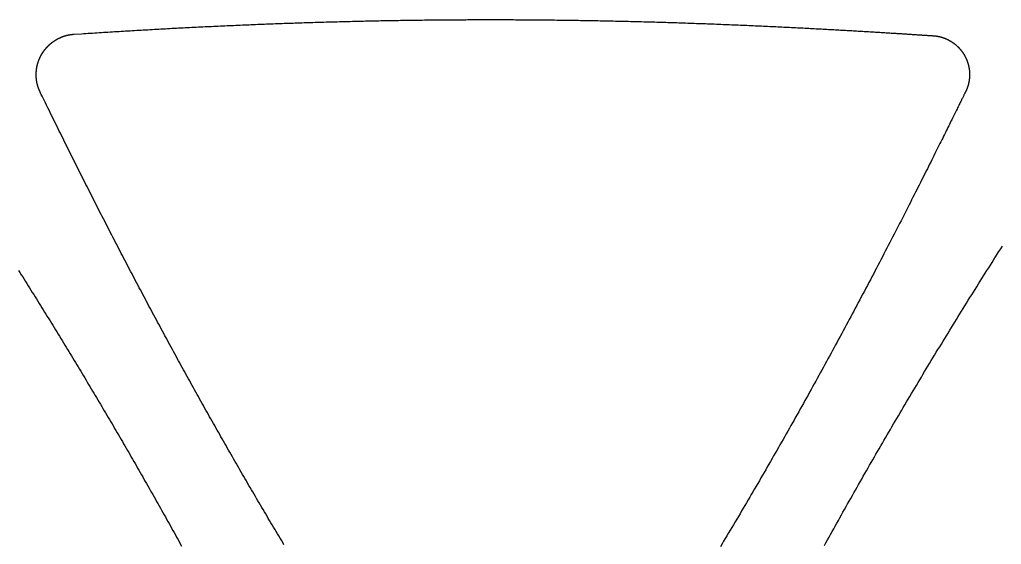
# Model space of a CAD drawing. Extents: x -3 to 136, y 0 to 121.
# Drawn here: x 70.67 to 96.39, y 44.13 to 57.9 of the extents above; entities that cross this region are included whole.
import ezdxf

# ---------------------------------------------------------------- set-up
doc = ezdxf.new("R2010")
doc.units = 0
doc.layers.get('0').update_dxf_attribs({"linetype": 'CONTINUOUS'})

msp = doc.modelspace()

# ---------------------------------------------------------------- linework, layer by layer
for points in [[(72.0883, 57.514, 0), (72.291, 57.5273, 0), (72.3492, 57.5311, 0), (72.4072, 57.5349, 0), (72.465, 57.5387, 0), (72.5227, 57.5424, 0), (72.5804, 57.5461, 0), (72.6382, 57.5498, 0), (72.6962, 57.5535, 0), (72.7541, 57.5572, 0), (72.812, 57.5609, 0), (72.8699, 57.5645, 0), (72.9278, 57.5681, 0), (72.9856, 57.5717, 0), (73.0435, 57.5753, 0), (73.1013, 57.5789, 0), (73.1591, 57.5825, 0), (73.217, 57.586, 0), (73.2748, 57.5895, 0), (73.3326, 57.593, 0), (73.3904, 57.5965, 0), (73.4482, 57.6, 0), (73.5059, 57.6034, 0), (73.5637, 57.6069, 0), (73.6216, 57.6103, 0), (73.6794, 57.6137, 0), (73.7372, 57.6171, 0), (73.795, 57.6204, 0), (73.8529, 57.6238, 0), (73.9107, 57.6271, 0), (73.9686, 57.6304, 0), (74.0264, 57.6337, 0), (74.0843, 57.637, 0), (74.1421, 57.6403, 0), (74.2, 57.6435, 0), (74.2578, 57.6467, 0), (74.3156, 57.6499, 0), (74.3734, 57.6531, 0), (74.4312, 57.6563, 0), (74.489, 57.6594, 0), (74.5467, 57.6625, 0), (74.6045, 57.6656, 0), (74.6622, 57.6687, 0), (74.72, 57.6718, 0), (74.7777, 57.6748, 0), (74.8354, 57.6779, 0), (74.8932, 57.6809, 0), (74.9509, 57.6839, 0), (75.0086, 57.6868, 0), (75.0663, 57.6898, 0), (75.124, 57.6927, 0), (75.1817, 57.6956, 0), (75.2393, 57.6985, 0), (75.297, 57.7014, 0), (75.3547, 57.7043, 0), (75.4124, 57.7071, 0), (75.47, 57.7099, 0), (75.5277, 57.7127, 0), (75.5853, 57.7155, 0), (75.643, 57.7182, 0), (75.7006, 57.721, 0), (75.7583, 57.7237, 0), (75.8159, 57.7264, 0), (75.8736, 57.7291, 0), (75.9312, 57.7317, 0), (75.9889, 57.7344, 0), (76.0465, 57.737, 0), (76.1042, 57.7396, 0), (76.1618, 57.7422, 0), (76.2195, 57.7447, 0), (76.2771, 57.7473, 0), (76.3348, 57.7498, 0), (76.3924, 57.7523, 0), (76.4501, 57.7547, 0), (76.5077, 57.7572, 0), (76.5654, 57.7596, 0), (76.623, 57.7621, 0), (76.6807, 57.7645, 0), (76.7384, 57.7668, 0), (76.7961, 57.7692, 0), (76.8537, 57.7715, 0), (76.9114, 57.7739, 0), (76.9691, 57.7761, 0), (77.0268, 57.7784, 0), (77.0845, 57.7807, 0), (77.1422, 57.7829, 0), (77.1999, 57.7851, 0), (77.2576, 57.7873, 0), (77.3154, 57.7895, 0), (77.3731, 57.7917, 0), (77.4308, 57.7938, 0), (77.4886, 57.7959, 0), (77.5463, 57.798, 0), (77.6041, 57.8001, 0), (77.6619, 57.8021, 0), (77.7197, 57.8041, 0), (77.7775, 57.8061, 0), (77.8353, 57.8081, 0), (77.8931, 57.8101, 0), (77.9509, 57.812, 0), (78.0088, 57.814, 0), (78.0666, 57.8159, 0), (78.1245, 57.8178, 0), (78.1824, 57.8196, 0), (78.2402, 57.8215, 0), (78.2981, 57.8233, 0), (78.3559, 57.8251, 0), (78.4137, 57.8269, 0), (78.4714, 57.8286, 0), (78.5292, 57.8303, 0), (78.5869, 57.832, 0), (78.6446, 57.8337, 0), (78.7022, 57.8354, 0), (78.7599, 57.837, 0), (78.8175, 57.8386, 0), (78.8751, 57.8402, 0), (78.9327, 57.8418, 0), (78.9902, 57.8434, 0), (79.0478, 57.8449, 0), (79.1053, 57.8464, 0), (79.1628, 57.8479, 0), (79.2203, 57.8494, 0), (79.2778, 57.8508, 0), (79.3352, 57.8522, 0), (79.3926, 57.8536, 0), (79.45, 57.855, 0), (79.5074, 57.8564, 0), (79.5648, 57.8577, 0), (79.6221, 57.859, 0), (79.6794, 57.8603, 0), (79.7368, 57.8615, 0), (79.7941, 57.8628, 0), (79.8513, 57.864, 0), (79.9086, 57.8652, 0), (79.9658, 57.8664, 0), (80.0231, 57.8675, 0), (80.0803, 57.8687, 0), (80.1375, 57.8698, 0), (80.1947, 57.8709, 0), (80.2518, 57.8719, 0), (80.309, 57.873, 0), (80.3661, 57.874, 0), (80.4233, 57.875, 0), (80.4804, 57.876, 0), (80.5375, 57.877, 0), (80.5946, 57.8779, 0), (80.6516, 57.8788, 0), (80.7087, 57.8797, 0), (80.7657, 57.8806, 0), (80.8228, 57.8814, 0), (80.8798, 57.8822, 0), (80.9368, 57.883, 0), (80.9938, 57.8838, 0), (81.0508, 57.8846, 0), (81.1077, 57.8853, 0), (81.1647, 57.886, 0), (81.2217, 57.8867, 0), (81.2786, 57.8874, 0), (81.3355, 57.888, 0), (81.3925, 57.8887, 0), (81.4494, 57.8893, 0), (81.5063, 57.8899, 0), (81.5632, 57.8904, 0), (81.6201, 57.891, 0), (81.677, 57.8915, 0), (81.7338, 57.892, 0), (81.7907, 57.8925, 0), (81.8475, 57.8929, 0), (81.9044, 57.8933, 0), (81.9612, 57.8937, 0), (82.0181, 57.8941, 0), (82.0749, 57.8945, 0), (82.1317, 57.8948, 0), (82.1885, 57.8952, 0), (82.2454, 57.8955, 0), (82.3022, 57.8957, 0), (82.359, 57.896, 0), (82.4158, 57.8962, 0), (82.4726, 57.8964, 0), (82.5293, 57.8966, 0), (82.5861, 57.8968, 0), (82.6429, 57.8969, 0), (82.6997, 57.8971, 0), (82.7565, 57.8972, 0), (82.8132, 57.8972, 0), (82.87, 57.8973, 0), (82.9268, 57.8973, 0), (82.9835, 57.8974, 0), (83.0403, 57.8974, 0), (83.0971, 57.8973, 0), (83.1538, 57.8973, 0), (83.2106, 57.8972, 0), (83.2673, 57.8971, 0), (83.3241, 57.897, 0), (83.3808, 57.8969, 0), (83.4376, 57.8967, 0), (83.4944, 57.8965, 0), (83.5511, 57.8963, 0), (83.6079, 57.8961, 0), (83.6646, 57.8958, 0), (83.7214, 57.8956, 0), (83.7782, 57.8953, 0), (83.8349, 57.895, 0), (83.8917, 57.8946, 0), (83.9485, 57.8943, 0), (84.0052, 57.8939, 0), (84.062, 57.8935, 0), (84.1188, 57.8931, 0), (84.1756, 57.8926, 0), (84.2324, 57.8922, 0), (84.2892, 57.8917, 0), (84.3459, 57.8912, 0), (84.4027, 57.8906, 0), (84.4596, 57.8901, 0), (84.5164, 57.8895, 0), (84.5732, 57.8889, 0), (84.63, 57.8883, 0), (84.6868, 57.8877, 0), (84.7437, 57.887, 0), (84.8005, 57.8863, 0), (84.8573, 57.8856, 0), (84.9142, 57.8849, 0), (84.9711, 57.8841, 0), (85.0279, 57.8834, 0), (85.0848, 57.8826, 0), (85.1417, 57.8818, 0), (85.1986, 57.8809, 0), (85.2555, 57.8801, 0), (85.3124, 57.8792, 0), (85.3693, 57.8783, 0), (85.4263, 57.8774, 0), (85.4832, 57.8765, 0), (85.5401, 57.8755, 0), (85.5971, 57.8745, 0), (85.6541, 57.8735, 0), (85.7111, 57.8725, 0), (85.7681, 57.8714, 0), (85.8251, 57.8703, 0), (85.8821, 57.8692, 0), (85.9391, 57.8681, 0), (85.9961, 57.867, 0), (86.0532, 57.8658, 0), (86.1103, 57.8647, 0), (86.1673, 57.8635, 0), (86.2244, 57.8622, 0), (86.2815, 57.861, 0), (86.3387, 57.8597, 0), (86.3958, 57.8584, 0), (86.4529, 57.8571, 0), (86.5101, 57.8558, 0), (86.5673, 57.8544, 0), (86.6245, 57.8531, 0), (86.6817, 57.8517, 0), (86.7389, 57.8502, 0), (86.7962, 57.8488, 0), (86.8534, 57.8473, 0), (86.9107, 57.8459, 0), (86.968, 57.8444, 0), (87.0253, 57.8428, 0), (87.0826, 57.8413, 0), (87.14, 57.8397, 0), (87.1973, 57.8381, 0), (87.2547, 57.8365, 0), (87.3121, 57.8349, 0), (87.3695, 57.8332, 0), (87.4269, 57.8315, 0), (87.4844, 57.8298, 0), (87.5419, 57.8281, 0), (87.5994, 57.8264, 0), (87.6569, 57.8246, 0), (87.7144, 57.8228, 0), (87.772, 57.821, 0), (87.8295, 57.8192, 0), (87.8871, 57.8174, 0), (87.9448, 57.8155, 0), (88.0024, 57.8136, 0), (88.0601, 57.8117, 0), (88.1177, 57.8097, 0), (88.1754, 57.8078, 0), (88.2332, 57.8058, 0), (88.2909, 57.8038, 0), (88.3487, 57.8018, 0), (88.4065, 57.7998, 0), (88.4643, 57.7977, 0), (88.5222, 57.7956, 0), (88.58, 57.7935, 0), (88.6379, 57.7914, 0), (88.6959, 57.7892, 0), (88.7538, 57.787, 0), (88.8118, 57.7849, 0), (88.8698, 57.7826, 0), (88.9278, 57.7804, 0), (88.9857, 57.7782, 0), (89.0434, 57.7759, 0), (89.1009, 57.7736, 0), (89.1584, 57.7713, 0), (89.2156, 57.769, 0), (89.2727, 57.7667, 0), (89.3296, 57.7644, 0), (89.3864, 57.762, 0), (89.443, 57.7597, 0), (89.4994, 57.7573, 0), (89.5557, 57.7549, 0), (89.6117, 57.7525, 0), (89.6676, 57.7501, 0), (89.7234, 57.7477, 0), (89.7789, 57.7453, 0), (89.8342, 57.7429, 0), (89.8894, 57.7405, 0), (89.9444, 57.738, 0), (89.9992, 57.7356, 0), (90.0537, 57.7331, 0), (90.1081, 57.7306, 0), (90.1623, 57.7282, 0), (90.2163, 57.7257, 0), (90.2701, 57.7232, 0), (90.3236, 57.7207, 0), (90.377, 57.7182, 0), (90.4301, 57.7157, 0), (90.4831, 57.7132, 0), (90.5358, 57.7107, 0), (90.5883, 57.7081, 0), (90.6405, 57.7056, 0), (90.6926, 57.7031, 0), (90.7444, 57.7006, 0), (90.796, 57.698, 0), (90.8473, 57.6955, 0), (90.8984, 57.693, 0), (90.9493, 57.6904, 0), (91, 57.6879, 0), (91.0504, 57.6853, 0), (91.1005, 57.6828, 0), (91.1504, 57.6802, 0), (91.2001, 57.6777, 0), (91.2495, 57.6752, 0), (91.2986, 57.6726, 0), (91.3475, 57.6701, 0), (91.3962, 57.6675, 0), (91.4445, 57.665, 0), (91.4926, 57.6624, 0), (91.5405, 57.6599, 0), (91.588, 57.6574, 0), (91.6353, 57.6548, 0), (91.6824, 57.6523, 0), (91.7291, 57.6498, 0), (91.7756, 57.6473, 0), (91.8218, 57.6448, 0), (91.8677, 57.6422, 0), (91.9133, 57.6397, 0), (91.9586, 57.6372, 0), (92.0036, 57.6347, 0), (92.0484, 57.6323, 0), (92.0928, 57.6298, 0), (92.137, 57.6273, 0), (92.1808, 57.6248, 0), (92.2243, 57.6224, 0), (92.2676, 57.6199, 0), (92.3105, 57.6175, 0), (92.3531, 57.6151, 0), (92.3954, 57.6126, 0), (92.4374, 57.6102, 0), (92.4791, 57.6078, 0), (92.5204, 57.6054, 0), (92.5614, 57.603, 0), (92.6021, 57.6006, 0), (92.6425, 57.5983, 0), (92.6825, 57.5959, 0), (92.7222, 57.5936, 0), (92.7616, 57.5913, 0), (92.8006, 57.5889, 0), (92.8393, 57.5866, 0), (92.8776, 57.5843, 0), (92.9156, 57.5821, 0), (92.9532, 57.5798, 0), (92.9905, 57.5776, 0), (93.0275, 57.5753, 0), (93.0641, 57.5731, 0), (93.1003, 57.5709, 0), (93.1361, 57.5687, 0), (93.1717, 57.5665, 0), (93.2068, 57.5644, 0), (93.2416, 57.5623, 0), (93.276, 57.5601, 0), (93.31, 57.558, 0), (93.3436, 57.5559, 0), (93.3769, 57.5539, 0), (93.4098, 57.5518, 0), (93.4423, 57.5498, 0), (93.4744, 57.5478, 0), (93.5062, 57.5458, 0), (93.5375, 57.5438, 0), (93.5684, 57.5419, 0), (93.599, 57.5399, 0), (93.6292, 57.538, 0), (93.6589, 57.5361, 0), (93.6883, 57.5343, 0), (93.7172, 57.5324, 0), (93.7458, 57.5306, 0), (93.7739, 57.5288, 0), (93.8016, 57.527, 0), (93.8289, 57.5253, 0), (93.8558, 57.5235, 0), (93.8823, 57.5218, 0), (93.9083, 57.5201, 0), (93.9339, 57.5185, 0), (93.9591, 57.5169, 0), (93.9839, 57.5152, 0), (94.0082, 57.5137, 0), (94.0321, 57.5121, 0), (94.0556, 57.5106, 0), (94.0786, 57.5091, 0), (94.1012, 57.5076, 0), (94.1233, 57.5062, 0), (94.145, 57.5047, 0), (94.1662, 57.5034, 0), (94.187, 57.502, 0), (94.2073, 57.5007, 0), (94.2272, 57.4994, 0), (94.2466, 57.4981, 0), (94.2656, 57.4968, 0), (94.2841, 57.4956, 0), (94.3021, 57.4944, 0), (94.3196, 57.4933, 0), (94.3367, 57.4922, 0), (94.3533, 57.4911, 0), (94.3694, 57.49, 0), (94.3851, 57.489, 0), (94.4003, 57.488, 0), (94.4149, 57.4871, 0), (94.4291, 57.4861, 0), (94.4428, 57.4853, 0), (94.4561, 57.4844, 0), (94.4688, 57.4836, 0), (94.481, 57.4828, 0), (94.4927, 57.4821, 0), (94.504, 57.4813, 0), (94.5147, 57.4807, 0), (94.5249, 57.48, 0), (94.5346, 57.4794, 0), (94.5438, 57.4788, 0), (94.5525, 57.4783, 0), (94.5606, 57.4778, 0), (94.5683, 57.4774, 0), (94.5754, 57.477, 0), (94.582, 57.4766, 0), (94.5881, 57.4762, 0), (94.5936, 57.4759, 0), (94.5986, 57.4757, 0)], [(71.208, 55.9975, 0), (71.206, 56.0017, 0), (71.204, 56.0058, 0), (71.202, 56.01, 0), (71.2001, 56.0142, 0), (71.1981, 56.0184, 0), (71.1962, 56.0226, 0), (71.1943, 56.0268, 0), (71.1924, 56.031, 0), (71.1905, 56.0353, 0), (71.1887, 56.0395, 0), (71.1868, 56.0437, 0), (71.185, 56.048, 0), (71.1832, 56.0522, 0), (71.1815, 56.0565, 0), (71.1797, 56.0608, 0), (71.178, 56.0651, 0), (71.1763, 56.0694, 0), (71.1746, 56.0737, 0), (71.1729, 56.078, 0), (71.1712, 56.0823, 0), (71.1696, 56.0866, 0), (71.168, 56.0909, 0), (71.1664, 56.0953, 0), (71.1648, 56.0996, 0), (71.1633, 56.104, 0), (71.1617, 56.1083, 0), (71.1602, 56.1127, 0), (71.1587, 56.1171, 0), (71.1572, 56.1214, 0), (71.1558, 56.1258, 0), (71.1543, 56.1302, 0), (71.1529, 56.1346, 0), (71.1515, 56.139, 0), (71.1502, 56.1434, 0), (71.1488, 56.1478, 0), (71.1475, 56.1523, 0), (71.1461, 56.1567, 0), (71.1448, 56.1611, 0), (71.1436, 56.1656, 0), (71.1423, 56.17, 0), (71.1411, 56.1745, 0), (71.1398, 56.1789, 0), (71.1386, 56.1834, 0), (71.1375, 56.1879, 0), (71.1363, 56.1924, 0), (71.1352, 56.1968, 0), (71.134, 56.2013, 0), (71.1329, 56.2058, 0), (71.1319, 56.2103, 0), (71.1308, 56.2148, 0), (71.1298, 56.2193, 0), (71.1287, 56.2238, 0), (71.1277, 56.2283, 0), (71.1268, 56.2329, 0), (71.1258, 56.2374, 0), (71.1249, 56.2419, 0), (71.124, 56.2464, 0), (71.1231, 56.251, 0), (71.1222, 56.2555, 0), (71.1213, 56.26, 0), (71.1205, 56.2646, 0), (71.1197, 56.2691, 0), (71.1189, 56.2737, 0), (71.1181, 56.2782, 0), (71.1173, 56.2828, 0), (71.1166, 56.2874, 0), (71.1159, 56.2919, 0), (71.1152, 56.2965, 0), (71.1145, 56.3011, 0), (71.1139, 56.3056, 0), (71.1132, 56.3102, 0), (71.1126, 56.3148, 0), (71.112, 56.3194, 0), (71.1115, 56.324, 0), (71.1109, 56.3286, 0), (71.1104, 56.3332, 0), (71.1099, 56.3377, 0), (71.1094, 56.3423, 0), (71.1089, 56.3469, 0), (71.1084, 56.3515, 0), (71.108, 56.3561, 0), (71.1076, 56.3607, 0), (71.1072, 56.3654, 0), (71.1068, 56.37, 0), (71.1065, 56.3746, 0), (71.1062, 56.3792, 0), (71.1059, 56.3838, 0), (71.1056, 56.3884, 0), (71.1053, 56.393, 0), (71.1051, 56.3976, 0), (71.1048, 56.4023, 0), (71.1046, 56.4069, 0), (71.1044, 56.4115, 0), (71.1043, 56.4161, 0), (71.1041, 56.4208, 0), (71.104, 56.4254, 0), (71.1039, 56.43, 0), (71.1038, 56.4346, 0), (71.1037, 56.4392, 0), (71.1037, 56.4439, 0), (71.1037, 56.4485, 0), (71.1037, 56.4531, 0), (71.1037, 56.4577, 0), (71.1037, 56.4623, 0), (71.1038, 56.4669, 0), (71.1039, 56.4715, 0), (71.104, 56.4762, 0), (71.1041, 56.4808, 0), (71.1042, 56.4854, 0), (71.1044, 56.49, 0), (71.1045, 56.4946, 0), (71.1047, 56.4992, 0), (71.105, 56.5038, 0), (71.1052, 56.5084, 0), (71.1055, 56.513, 0), (71.1057, 56.5176, 0), (71.106, 56.5222, 0), (71.1063, 56.5268, 0), (71.1067, 56.5314, 0), (71.107, 56.536, 0), (71.1074, 56.5406, 0), (71.1078, 56.5452, 0), (71.1082, 56.5498, 0), (71.1087, 56.5544, 0), (71.1091, 56.559, 0), (71.1096, 56.5636, 0), (71.1101, 56.5681, 0), (71.1106, 56.5727, 0), (71.1112, 56.5773, 0), (71.1117, 56.5819, 0), (71.1123, 56.5864, 0), (71.1129, 56.591, 0), (71.1135, 56.5956, 0), (71.1142, 56.6001, 0), (71.1148, 56.6047, 0), (71.1155, 56.6093, 0), (71.1162, 56.6138, 0), (71.1169, 56.6184, 0), (71.1176, 56.6229, 0), (71.1184, 56.6275, 0), (71.1192, 56.632, 0), (71.12, 56.6365, 0), (71.1208, 56.6411, 0), (71.1216, 56.6456, 0), (71.1225, 56.6501, 0), (71.1233, 56.6547, 0), (71.1242, 56.6592, 0), (71.1251, 56.6637, 0), (71.1261, 56.6682, 0), (71.127, 56.6727, 0), (71.128, 56.6772, 0), (71.129, 56.6817, 0), (71.13, 56.6862, 0), (71.131, 56.6907, 0), (71.1321, 56.6952, 0), (71.1331, 56.6997, 0), (71.1342, 56.7042, 0), (71.1353, 56.7087, 0), (71.1365, 56.7131, 0), (71.1376, 56.7176, 0), (71.1388, 56.7221, 0), (71.14, 56.7265, 0), (71.1412, 56.731, 0), (71.1424, 56.7354, 0), (71.1436, 56.7399, 0), (71.1449, 56.7443, 0), (71.1462, 56.7488, 0), (71.1475, 56.7532, 0), (71.1488, 56.7576, 0), (71.1501, 56.762, 0), (71.1515, 56.7665, 0), (71.1529, 56.7709, 0), (71.1543, 56.7753, 0), (71.1557, 56.7797, 0), (71.1571, 56.7841, 0), (71.1586, 56.7885, 0), (71.1601, 56.7928, 0), (71.1616, 56.7972, 0), (71.1631, 56.8016, 0), (71.1646, 56.806, 0), (71.1661, 56.8103, 0), (71.1677, 56.8147, 0), (71.1693, 56.819, 0), (71.1709, 56.8234, 0), (71.1725, 56.8277, 0), (71.1742, 56.832, 0), (71.1758, 56.8363, 0), (71.1775, 56.8406, 0), (71.1792, 56.8449, 0), (71.1809, 56.8492, 0), (71.1827, 56.8535, 0), (71.1844, 56.8578, 0), (71.1862, 56.862, 0), (71.188, 56.8663, 0), (71.1898, 56.8705, 0), (71.1916, 56.8748, 0), (71.1935, 56.879, 0), (71.1953, 56.8832, 0), (71.1972, 56.8875, 0), (71.1991, 56.8917, 0), (71.201, 56.8959, 0), (71.203, 56.9001, 0), (71.2049, 56.9042, 0), (71.2069, 56.9084, 0), (71.2089, 56.9126, 0), (71.2109, 56.9167, 0), (71.2129, 56.9209, 0), (71.2149, 56.925, 0), (71.217, 56.9291, 0), (71.2191, 56.9333, 0), (71.2212, 56.9374, 0), (71.2233, 56.9415, 0), (71.2254, 56.9456, 0), (71.2275, 56.9496, 0), (71.2297, 56.9537, 0), (71.2319, 56.9578, 0), (71.2341, 56.9618, 0), (71.2363, 56.9659, 0), (71.2385, 56.9699, 0), (71.2408, 56.9739, 0), (71.243, 56.9779, 0), (71.2453, 56.9819, 0), (71.2476, 56.9859, 0), (71.2499, 56.9899, 0), (71.2523, 56.9939, 0), (71.2546, 56.9979, 0), (71.257, 57.0018, 0), (71.2594, 57.0058, 0), (71.2618, 57.0097, 0), (71.2642, 57.0136, 0), (71.2666, 57.0175, 0), (71.2691, 57.0214, 0), (71.2716, 57.0253, 0), (71.274, 57.0292, 0), (71.2765, 57.0331, 0), (71.2791, 57.0369, 0), (71.2816, 57.0408, 0), (71.2842, 57.0446, 0), (71.2867, 57.0485, 0), (71.2893, 57.0523, 0), (71.2919, 57.0561, 0), (71.2945, 57.0599, 0), (71.2972, 57.0637, 0), (71.2998, 57.0674, 0), (71.3025, 57.0712, 0), (71.3052, 57.075, 0), (71.3079, 57.0787, 0), (71.3106, 57.0824, 0), (71.3133, 57.0861, 0), (71.3161, 57.0898, 0), (71.3188, 57.0935, 0), (71.3216, 57.0972, 0), (71.3244, 57.1009, 0), (71.3272, 57.1045, 0), (71.3301, 57.1082, 0), (71.3329, 57.1118, 0), (71.3358, 57.1155, 0), (71.3387, 57.1191, 0), (71.3415, 57.1227, 0), (71.3445, 57.1263, 0), (71.3474, 57.1298, 0), (71.3503, 57.1334, 0), (71.3533, 57.1369, 0), (71.3563, 57.1405, 0), (71.3592, 57.144, 0), (71.3622, 57.1475, 0), (71.3653, 57.151, 0), (71.3683, 57.1545, 0), (71.3714, 57.158, 0), (71.3744, 57.1615, 0), (71.3775, 57.1649, 0), (71.3806, 57.1684, 0), (71.3837, 57.1718, 0), (71.3868, 57.1752, 0), (71.39, 57.1786, 0), (71.3931, 57.182, 0), (71.3963, 57.1853, 0), (71.3995, 57.1887, 0), (71.4027, 57.192, 0), (71.4059, 57.1954, 0), (71.4091, 57.1987, 0), (71.4123, 57.202, 0), (71.4156, 57.2052, 0), (71.4189, 57.2085, 0), (71.4221, 57.2118, 0), (71.4254, 57.215, 0), (71.4287, 57.2182, 0), (71.4321, 57.2214, 0), (71.4354, 57.2246, 0), (71.4387, 57.2278, 0), (71.4421, 57.231, 0), (71.4455, 57.2341, 0), (71.4489, 57.2373, 0), (71.4522, 57.2404, 0), (71.4557, 57.2435, 0), (71.4591, 57.2466, 0), (71.4625, 57.2496, 0), (71.466, 57.2527, 0), (71.4694, 57.2558, 0), (71.4729, 57.2588, 0), (71.4764, 57.2618, 0), (71.4799, 57.2648, 0), (71.4834, 57.2678, 0), (71.4869, 57.2707, 0), (71.4905, 57.2737, 0), (71.494, 57.2766, 0), (71.4976, 57.2796, 0), (71.5012, 57.2825, 0), (71.5048, 57.2854, 0), (71.5084, 57.2882, 0), (71.512, 57.2911, 0), (71.5156, 57.2939, 0), (71.5193, 57.2968, 0), (71.5229, 57.2996, 0), (71.5266, 57.3024, 0), (71.5302, 57.3051, 0), (71.5339, 57.3079, 0), (71.5376, 57.3107, 0), (71.5413, 57.3134, 0), (71.5451, 57.3161, 0), (71.5488, 57.3188, 0), (71.5525, 57.3215, 0), (71.5563, 57.3242, 0), (71.5601, 57.3268, 0), (71.5639, 57.3294, 0), (71.5676, 57.3321, 0), (71.5714, 57.3347, 0), (71.5753, 57.3373, 0), (71.5791, 57.3398, 0), (71.5829, 57.3424, 0), (71.5868, 57.3449, 0), (71.5906, 57.3474, 0), (71.5945, 57.3499, 0), (71.5984, 57.3524, 0), (71.6023, 57.3549, 0), (71.6062, 57.3573, 0), (71.6101, 57.3598, 0), (71.614, 57.3622, 0), (71.618, 57.3646, 0), (71.6219, 57.367, 0), (71.6259, 57.3694, 0), (71.6298, 57.3717, 0), (71.6338, 57.374, 0), (71.6378, 57.3764, 0), (71.6418, 57.3787, 0), (71.6458, 57.3809, 0), (71.6499, 57.3832, 0), (71.6539, 57.3854, 0), (71.6579, 57.3877, 0), (71.662, 57.3899, 0), (71.666, 57.3921, 0), (71.6701, 57.3943, 0), (71.6742, 57.3964, 0), (71.6783, 57.3986, 0), (71.6824, 57.4007, 0), (71.6865, 57.4028, 0), (71.6906, 57.4049, 0), (71.6948, 57.407, 0), (71.6989, 57.409, 0), (71.7031, 57.4111, 0), (71.7072, 57.4131, 0), (71.7114, 57.4151, 0), (71.7156, 57.4171, 0), (71.7198, 57.419, 0), (71.724, 57.421, 0), (71.7282, 57.4229, 0), (71.7324, 57.4248, 0), (71.7366, 57.4267, 0), (71.7408, 57.4285, 0), (71.7451, 57.4304, 0), (71.7493, 57.4322, 0), (71.7535, 57.434, 0), (71.7578, 57.4358, 0), (71.7621, 57.4376, 0), (71.7663, 57.4394, 0), (71.7706, 57.4411, 0), (71.7749, 57.4428, 0), (71.7792, 57.4445, 0), (71.7835, 57.4462, 0), (71.7878, 57.4478, 0), (71.7921, 57.4495, 0), (71.7964, 57.4511, 0), (71.8007, 57.4527, 0), (71.8051, 57.4543, 0), (71.8094, 57.4558, 0), (71.8137, 57.4574, 0), (71.8181, 57.4589, 0), (71.8225, 57.4604, 0), (71.8268, 57.4619, 0), (71.8312, 57.4634, 0), (71.8356, 57.4648, 0), (71.8399, 57.4662, 0), (71.8443, 57.4676, 0), (71.8487, 57.469, 0), (71.8531, 57.4704, 0), (71.8575, 57.4718, 0), (71.8619, 57.4731, 0), (71.8663, 57.4744, 0), (71.8708, 57.4757, 0), (71.8752, 57.477, 0), (71.8796, 57.4782, 0), (71.8841, 57.4794, 0), (71.8885, 57.4806, 0), (71.893, 57.4818, 0), (71.8974, 57.483, 0), (71.9019, 57.4842, 0), (71.9063, 57.4853, 0), (71.9108, 57.4864, 0), (71.9153, 57.4875, 0), (71.9198, 57.4886, 0), (71.9242, 57.4896, 0), (71.9287, 57.4906, 0), (71.9332, 57.4917, 0), (71.9377, 57.4926, 0), (71.9422, 57.4936, 0), (71.9467, 57.4946, 0), (71.9512, 57.4955, 0), (71.9558, 57.4964, 0), (71.9603, 57.4973, 0), (71.9648, 57.4982, 0), (71.9693, 57.499, 0), (71.9739, 57.4999, 0), (71.9784, 57.5007, 0), (71.9829, 57.5015, 0), (71.9875, 57.5022, 0), (71.992, 57.503, 0), (71.9966, 57.5037, 0), (72.0011, 57.5044, 0), (72.0057, 57.5051, 0), (72.0102, 57.5058, 0), (72.0148, 57.5064, 0), (72.0194, 57.507, 0), (72.024, 57.5076, 0), (72.0285, 57.5082, 0), (72.0331, 57.5088, 0), (72.0377, 57.5093, 0), (72.0423, 57.5099, 0), (72.0469, 57.5104, 0), (72.0515, 57.5108, 0), (72.056, 57.5113, 0), (72.0606, 57.5117, 0), (72.0652, 57.5122, 0), (72.0698, 57.5126, 0), (72.0744, 57.5129, 0), (72.0791, 57.5133, 0), (72.0837, 57.5136, 0), (72.0883, 57.514, 0)], [(94.5986, 57.4757, 0), (94.6032, 57.4755, 0), (94.6077, 57.4752, 0), (94.6122, 57.4749, 0), (94.6167, 57.4746, 0), (94.6213, 57.4743, 0), (94.6258, 57.474, 0), (94.6303, 57.4736, 0), (94.6348, 57.4732, 0), (94.6393, 57.4728, 0), (94.6438, 57.4724, 0), (94.6483, 57.4719, 0), (94.6528, 57.4715, 0), (94.6573, 57.471, 0), (94.6618, 57.4705, 0), (94.6663, 57.47, 0), (94.6708, 57.4694, 0), (94.6753, 57.4688, 0), (94.6798, 57.4683, 0), (94.6843, 57.4676, 0), (94.6888, 57.467, 0), (94.6933, 57.4664, 0), (94.6977, 57.4657, 0), (94.7022, 57.465, 0), (94.7067, 57.4643, 0), (94.7111, 57.4636, 0), (94.7156, 57.4628, 0), (94.7201, 57.462, 0), (94.7245, 57.4612, 0), (94.729, 57.4604, 0), (94.7334, 57.4596, 0), (94.7379, 57.4587, 0), (94.7423, 57.4579, 0), (94.7468, 57.457, 0), (94.7512, 57.4561, 0), (94.7556, 57.4551, 0), (94.76, 57.4542, 0), (94.7645, 57.4532, 0), (94.7689, 57.4522, 0), (94.7733, 57.4512, 0), (94.7777, 57.4501, 0), (94.7821, 57.4491, 0), (94.7865, 57.448, 0), (94.7909, 57.4469, 0), (94.7953, 57.4458, 0), (94.7997, 57.4447, 0), (94.8041, 57.4435, 0), (94.8084, 57.4423, 0), (94.8128, 57.4411, 0), (94.8172, 57.4399, 0), (94.8215, 57.4387, 0), (94.8259, 57.4374, 0), (94.8303, 57.4362, 0), (94.8346, 57.4349, 0), (94.8389, 57.4336, 0), (94.8433, 57.4322, 0), (94.8476, 57.4309, 0), (94.8519, 57.4295, 0), (94.8562, 57.4281, 0), (94.8605, 57.4267, 0), (94.8648, 57.4253, 0), (94.8691, 57.4238, 0), (94.8734, 57.4223, 0), (94.8777, 57.4209, 0), (94.8819, 57.4194, 0), (94.8862, 57.4178, 0), (94.8905, 57.4163, 0), (94.8947, 57.4147, 0), (94.8989, 57.4131, 0), (94.9032, 57.4115, 0), (94.9074, 57.4099, 0), (94.9116, 57.4083, 0), (94.9158, 57.4066, 0), (94.92, 57.4049, 0), (94.9242, 57.4032, 0), (94.9284, 57.4015, 0), (94.9326, 57.3998, 0), (94.9368, 57.398, 0), (94.941, 57.3963, 0), (94.9451, 57.3945, 0), (94.9493, 57.3927, 0), (94.9534, 57.3908, 0), (94.9575, 57.389, 0), (94.9617, 57.3871, 0), (94.9658, 57.3852, 0), (94.9699, 57.3833, 0), (94.974, 57.3814, 0), (94.9781, 57.3795, 0), (94.9822, 57.3775, 0), (94.9862, 57.3755, 0), (94.9903, 57.3735, 0), (94.9944, 57.3715, 0), (94.9984, 57.3695, 0), (95.0025, 57.3674, 0), (95.0065, 57.3654, 0), (95.0105, 57.3633, 0), (95.0145, 57.3612, 0), (95.0185, 57.3591, 0), (95.0225, 57.3569, 0), (95.0265, 57.3548, 0), (95.0305, 57.3526, 0), (95.0345, 57.3504, 0), (95.0384, 57.3482, 0), (95.0424, 57.346, 0), (95.0463, 57.3437, 0), (95.0502, 57.3415, 0), (95.0541, 57.3392, 0), (95.058, 57.3369, 0), (95.0619, 57.3346, 0), (95.0658, 57.3322, 0), (95.0697, 57.3299, 0), (95.0735, 57.3275, 0), (95.0774, 57.3251, 0), (95.0812, 57.3228, 0), (95.085, 57.3203, 0), (95.0888, 57.3179, 0), (95.0926, 57.3155, 0), (95.0964, 57.313, 0), (95.1002, 57.3105, 0), (95.104, 57.308, 0), (95.1077, 57.3055, 0), (95.1115, 57.303, 0), (95.1152, 57.3004, 0), (95.1189, 57.2979, 0), (95.1226, 57.2953, 0), (95.1263, 57.2927, 0), (95.13, 57.2901, 0), (95.1337, 57.2875, 0), (95.1374, 57.2848, 0), (95.141, 57.2822, 0), (95.1447, 57.2795, 0), (95.1483, 57.2768, 0), (95.1519, 57.2741, 0), (95.1555, 57.2714, 0), (95.1591, 57.2686, 0), (95.1627, 57.2659, 0), (95.1662, 57.2631, 0), (95.1698, 57.2603, 0), (95.1733, 57.2575, 0), (95.1769, 57.2547, 0), (95.1804, 57.2519, 0), (95.1839, 57.249, 0), (95.1874, 57.2462, 0), (95.1908, 57.2433, 0), (95.1943, 57.2404, 0), (95.1978, 57.2375, 0), (95.2012, 57.2345, 0), (95.2046, 57.2316, 0), (95.208, 57.2287, 0), (95.2114, 57.2257, 0), (95.2148, 57.2227, 0), (95.2182, 57.2197, 0), (95.2216, 57.2167, 0), (95.2249, 57.2137, 0), (95.2283, 57.2106, 0), (95.2316, 57.2075, 0), (95.2349, 57.2045, 0), (95.2382, 57.2014, 0), (95.2415, 57.1983, 0), (95.2447, 57.1952, 0), (95.248, 57.192, 0), (95.2512, 57.1889, 0), (95.2545, 57.1857, 0), (95.2577, 57.1825, 0), (95.2609, 57.1794, 0), (95.2641, 57.1761, 0), (95.2672, 57.1729, 0), (95.2704, 57.1697, 0), (95.2735, 57.1664, 0), (95.2767, 57.1632, 0), (95.2798, 57.1599, 0), (95.2829, 57.1566, 0), (95.286, 57.1533, 0), (95.2891, 57.15, 0), (95.2921, 57.1467, 0), (95.2952, 57.1433, 0), (95.2982, 57.1399, 0), (95.3012, 57.1366, 0), (95.3042, 57.1332, 0), (95.3072, 57.1298, 0), (95.3102, 57.1264, 0), (95.3132, 57.1229, 0), (95.3161, 57.1195, 0), (95.319, 57.116, 0), (95.3219, 57.1126, 0), (95.3249, 57.1091, 0), (95.3277, 57.1056, 0), (95.3306, 57.1021, 0), (95.3335, 57.0985, 0), (95.3363, 57.095, 0), (95.3391, 57.0915, 0), (95.3419, 57.0879, 0), (95.3447, 57.0843, 0), (95.3475, 57.0808, 0), (95.3503, 57.0772, 0), (95.353, 57.0736, 0), (95.3557, 57.07, 0), (95.3584, 57.0663, 0), (95.3611, 57.0627, 0), (95.3638, 57.059, 0), (95.3665, 57.0554, 0), (95.3691, 57.0517, 0), (95.3717, 57.048, 0), (95.3743, 57.0443, 0), (95.3769, 57.0406, 0), (95.3795, 57.0369, 0), (95.3821, 57.0332, 0), (95.3846, 57.0294, 0), (95.3871, 57.0257, 0), (95.3897, 57.0219, 0), (95.3922, 57.0182, 0), (95.3946, 57.0144, 0), (95.3971, 57.0106, 0), (95.3995, 57.0068, 0), (95.402, 57.003, 0), (95.4044, 56.9992, 0), (95.4068, 56.9953, 0), (95.4091, 56.9915, 0), (95.4115, 56.9876, 0), (95.4138, 56.9838, 0), (95.4162, 56.9799, 0), (95.4185, 56.976, 0), (95.4208, 56.9721, 0), (95.423, 56.9682, 0), (95.4253, 56.9643, 0), (95.4275, 56.9604, 0), (95.4298, 56.9565, 0), (95.432, 56.9525, 0), (95.4341, 56.9486, 0), (95.4363, 56.9446, 0), (95.4385, 56.9406, 0), (95.4406, 56.9366, 0), (95.4427, 56.9327, 0), (95.4448, 56.9287, 0), (95.4469, 56.9247, 0), (95.449, 56.9206, 0), (95.451, 56.9166, 0), (95.453, 56.9126, 0), (95.4551, 56.9085, 0), (95.457, 56.9045, 0), (95.459, 56.9004, 0), (95.461, 56.8964, 0), (95.4629, 56.8923, 0), (95.4648, 56.8882, 0), (95.4668, 56.8841, 0), (95.4686, 56.88, 0), (95.4705, 56.8759, 0), (95.4724, 56.8717, 0), (95.4742, 56.8676, 0), (95.476, 56.8635, 0), (95.4778, 56.8593, 0), (95.4796, 56.8552, 0), (95.4814, 56.851, 0), (95.4831, 56.8468, 0), (95.4848, 56.8427, 0), (95.4865, 56.8385, 0), (95.4882, 56.8343, 0), (95.4899, 56.8301, 0), (95.4915, 56.8259, 0), (95.4932, 56.8217, 0), (95.4948, 56.8174, 0), (95.4964, 56.8132, 0), (95.498, 56.8089, 0), (95.4995, 56.8047, 0), (95.5011, 56.8004, 0), (95.5026, 56.7962, 0), (95.5041, 56.7919, 0), (95.5056, 56.7876, 0), (95.507, 56.7833, 0), (95.5085, 56.7791, 0), (95.5099, 56.7748, 0), (95.5113, 56.7704, 0), (95.5127, 56.7661, 0), (95.5141, 56.7618, 0), (95.5155, 56.7575, 0), (95.5168, 56.7532, 0), (95.5181, 56.7488, 0), (95.5194, 56.7445, 0), (95.5207, 56.7401, 0), (95.5219, 56.7358, 0), (95.5232, 56.7314, 0), (95.5244, 56.727, 0), (95.5256, 56.7227, 0), (95.5268, 56.7183, 0), (95.5279, 56.7139, 0), (95.5291, 56.7096, 0), (95.5302, 56.7052, 0), (95.5313, 56.7008, 0), (95.5324, 56.6964, 0), (95.5335, 56.692, 0), (95.5345, 56.6876, 0), (95.5355, 56.6832, 0), (95.5365, 56.6788, 0), (95.5375, 56.6744, 0), (95.5385, 56.6699, 0), (95.5394, 56.6655, 0), (95.5404, 56.6611, 0), (95.5413, 56.6567, 0), (95.5422, 56.6522, 0), (95.543, 56.6478, 0), (95.5439, 56.6434, 0), (95.5447, 56.6389, 0), (95.5455, 56.6345, 0), (95.5463, 56.63, 0), (95.5471, 56.6256, 0), (95.5478, 56.6211, 0), (95.5485, 56.6167, 0), (95.5493, 56.6122, 0), (95.5499, 56.6077, 0), (95.5506, 56.6033, 0), (95.5513, 56.5988, 0), (95.5519, 56.5943, 0), (95.5525, 56.5899, 0), (95.5531, 56.5854, 0), (95.5537, 56.5809, 0), (95.5542, 56.5764, 0), (95.5548, 56.5719, 0), (95.5553, 56.5675, 0), (95.5558, 56.563, 0), (95.5562, 56.5585, 0), (95.5567, 56.554, 0), (95.5571, 56.5495, 0), (95.5575, 56.545, 0), (95.5579, 56.5405, 0), (95.5583, 56.536, 0), (95.5587, 56.5315, 0), (95.559, 56.527, 0), (95.5593, 56.5225, 0), (95.5596, 56.518, 0), (95.5599, 56.5135, 0), (95.5601, 56.509, 0), (95.5604, 56.5045, 0), (95.5606, 56.4999, 0), (95.5608, 56.4954, 0), (95.5609, 56.4909, 0), (95.5611, 56.4864, 0), (95.5612, 56.4819, 0), (95.5613, 56.4774, 0), (95.5614, 56.4729, 0), (95.5615, 56.4683, 0), (95.5616, 56.4638, 0), (95.5616, 56.4593, 0), (95.5616, 56.4548, 0), (95.5616, 56.4503, 0), (95.5616, 56.4457, 0), (95.5615, 56.4412, 0), (95.5615, 56.4367, 0), (95.5614, 56.4322, 0), (95.5613, 56.4277, 0), (95.5611, 56.4231, 0), (95.561, 56.4186, 0), (95.5608, 56.4141, 0), (95.5606, 56.4096, 0), (95.5604, 56.405, 0), (95.5602, 56.4005, 0), (95.5599, 56.396, 0), (95.5597, 56.3915, 0), (95.5594, 56.387, 0), (95.5591, 56.3824, 0), (95.5587, 56.3779, 0), (95.5584, 56.3734, 0), (95.558, 56.3689, 0), (95.5576, 56.3644, 0), (95.5572, 56.3599, 0), (95.5568, 56.3553, 0), (95.5563, 56.3508, 0), (95.5559, 56.3463, 0), (95.5554, 56.3418, 0), (95.5549, 56.3373, 0), (95.5543, 56.3328, 0), (95.5538, 56.3283, 0), (95.5532, 56.3239, 0), (95.5526, 56.3194, 0), (95.552, 56.3149, 0), (95.5514, 56.3104, 0), (95.5507, 56.3059, 0), (95.55, 56.3015, 0), (95.5494, 56.297, 0), (95.5486, 56.2925, 0), (95.5479, 56.2881, 0), (95.5472, 56.2836, 0), (95.5464, 56.2791, 0), (95.5456, 56.2747, 0), (95.5448, 56.2703, 0), (95.5439, 56.2658, 0), (95.5431, 56.2614, 0), (95.5422, 56.2569, 0), (95.5413, 56.2525, 0), (95.5404, 56.2481, 0), (95.5395, 56.2437, 0), (95.5385, 56.2393, 0), (95.5376, 56.2348, 0), (95.5366, 56.2304, 0), (95.5356, 56.226, 0), (95.5345, 56.2216, 0), (95.5335, 56.2173, 0), (95.5324, 56.2129, 0), (95.5313, 56.2085, 0), (95.5302, 56.2041, 0), (95.5291, 56.1997, 0), (95.528, 56.1954, 0), (95.5268, 56.191, 0), (95.5256, 56.1867, 0), (95.5244, 56.1823, 0), (95.5232, 56.178, 0), (95.5219, 56.1736, 0), (95.5207, 56.1693, 0), (95.5194, 56.165, 0), (95.5181, 56.1607, 0), (95.5167, 56.1564, 0), (95.5154, 56.152, 0), (95.514, 56.1477, 0), (95.5126, 56.1434, 0), (95.5112, 56.1392, 0), (95.5098, 56.1349, 0), (95.5084, 56.1306, 0), (95.5069, 56.1263, 0), (95.5054, 56.1221, 0), (95.5039, 56.1178, 0), (95.5024, 56.1136, 0), (95.5009, 56.1093, 0), (95.4993, 56.1051, 0), (95.4978, 56.1008, 0), (95.4962, 56.0966, 0), (95.4945, 56.0924, 0), (95.4929, 56.0882, 0), (95.4912, 56.084, 0), (95.4896, 56.0798, 0), (95.4879, 56.0756, 0), (95.4862, 56.0714, 0), (95.4844, 56.0673, 0), (95.4827, 56.0631, 0), (95.4809, 56.0589, 0), (95.4791, 56.0548, 0), (95.4773, 56.0506, 0), (95.4755, 56.0465, 0), (95.4736, 56.0424, 0), (95.4718, 56.0383, 0), (95.4699, 56.0341, 0), (95.468, 56.03, 0), (95.4661, 56.026, 0), (95.4641, 56.0219, 0), (95.4622, 56.0178, 0), (95.4602, 56.0137, 0), (95.4582, 56.0097, 0), (95.4562, 56.0056, 0), (95.4541, 56.0016, 0), (95.4521, 55.9975, 0)], [(77.5971, 44.1247, 0), (77.5626, 44.1822, 0), (77.5283, 44.2397, 0), (77.4939, 44.2972, 0), (77.4596, 44.3547, 0), (77.4253, 44.4122, 0), (77.391, 44.4697, 0), (77.3568, 44.5273, 0), (77.3226, 44.5848, 0), (77.2885, 44.6424, 0), (77.2543, 44.6999, 0), (77.2202, 44.7575, 0), (77.1862, 44.8151, 0), (77.1521, 44.8727, 0), (77.1181, 44.9303, 0), (77.0842, 44.9879, 0), (77.0502, 45.0455, 0), (77.0163, 45.1031, 0), (76.9824, 45.1608, 0), (76.9486, 45.2184, 0), (76.9147, 45.2761, 0), (76.881, 45.3337, 0), (76.8472, 45.3914, 0), (76.8135, 45.4491, 0), (76.7797, 45.5069, 0), (76.7461, 45.5646, 0), (76.7124, 45.6223, 0), (76.6788, 45.6801, 0), (76.6452, 45.7379, 0), (76.6116, 45.7957, 0), (76.5781, 45.8535, 0), (76.5446, 45.9113, 0), (76.5111, 45.9692, 0), (76.4776, 46.027, 0), (76.4442, 46.0849, 0), (76.4108, 46.1428, 0), (76.3774, 46.2007, 0), (76.344, 46.2586, 0), (76.3107, 46.3166, 0), (76.2774, 46.3746, 0), (76.2441, 46.4326, 0), (76.2109, 46.4906, 0), (76.1776, 46.5486, 0), (76.1444, 46.6067, 0), (76.1112, 46.6648, 0), (76.0781, 46.7229, 0), (76.0449, 46.781, 0), (76.0118, 46.8391, 0), (75.9787, 46.8973, 0), (75.9457, 46.9555, 0), (75.9126, 47.0137, 0), (75.8796, 47.072, 0), (75.8466, 47.1302, 0), (75.8136, 47.1885, 0), (75.7807, 47.2469, 0), (75.7477, 47.3052, 0), (75.7148, 47.3636, 0), (75.6819, 47.422, 0), (75.6491, 47.4804, 0), (75.6162, 47.5389, 0), (75.5834, 47.5974, 0), (75.5506, 47.6559, 0), (75.5178, 47.7144, 0), (75.485, 47.773, 0), (75.4523, 47.8316, 0), (75.4195, 47.8902, 0), (75.3868, 47.9489, 0), (75.3541, 48.0076, 0), (75.3215, 48.0663, 0), (75.2888, 48.1251, 0), (75.2562, 48.1839, 0), (75.2236, 48.2427, 0), (75.191, 48.3016, 0), (75.1584, 48.3605, 0), (75.1258, 48.4194, 0), (75.0933, 48.4783, 0), (75.0607, 48.5373, 0), (75.0282, 48.5964, 0), (74.9957, 48.6554, 0), (74.9632, 48.7145, 0), (74.9308, 48.7737, 0), (74.8983, 48.8329, 0), (74.8659, 48.8921, 0), (74.8335, 48.9513, 0), (74.801, 49.0106, 0), (74.7687, 49.0699, 0), (74.7363, 49.1293, 0), (74.7039, 49.1887, 0), (74.6716, 49.2482, 0), (74.6392, 49.3076, 0), (74.6069, 49.3672, 0), (74.5746, 49.4267, 0), (74.5423, 49.4864, 0), (74.51, 49.546, 0), (74.4778, 49.6057, 0), (74.4455, 49.6654, 0), (74.4133, 49.7252, 0), (74.381, 49.785, 0), (74.3488, 49.8449, 0), (74.3166, 49.9048, 0), (74.2844, 49.9648, 0), (74.2522, 50.0248, 0), (74.2201, 50.0848, 0), (74.1879, 50.1449, 0), (74.1558, 50.2049, 0), (74.1237, 50.265, 0), (74.0917, 50.325, 0), (74.0597, 50.3851, 0), (74.0277, 50.4451, 0), (73.9958, 50.5052, 0), (73.9639, 50.5652, 0), (73.9321, 50.6252, 0), (73.9003, 50.6852, 0), (73.8685, 50.7453, 0), (73.8367, 50.8053, 0), (73.805, 50.8653, 0), (73.7734, 50.9253, 0), (73.7417, 50.9853, 0), (73.7101, 51.0454, 0), (73.6785, 51.1054, 0), (73.647, 51.1654, 0), (73.6155, 51.2254, 0), (73.584, 51.2855, 0), (73.5526, 51.3455, 0), (73.5211, 51.4056, 0), (73.4898, 51.4656, 0), (73.4584, 51.5257, 0), (73.4271, 51.5857, 0), (73.3958, 51.6458, 0), (73.3645, 51.7059, 0), (73.3333, 51.766, 0), (73.302, 51.8261, 0), (73.2709, 51.8862, 0), (73.2397, 51.9463, 0), (73.2086, 52.0065, 0), (73.1775, 52.0666, 0), (73.1464, 52.1268, 0), (73.1153, 52.187, 0), (73.0843, 52.2472, 0), (73.0533, 52.3074, 0), (73.0223, 52.3676, 0), (72.9913, 52.4278, 0), (72.9604, 52.4881, 0), (72.9295, 52.5484, 0), (72.8986, 52.6087, 0), (72.8677, 52.669, 0), (72.8368, 52.7293, 0), (72.806, 52.7897, 0), (72.7752, 52.85, 0), (72.7444, 52.9104, 0), (72.7136, 52.9709, 0), (72.6829, 53.0313, 0), (72.6521, 53.0918, 0), (72.6214, 53.1523, 0), (72.5907, 53.2128, 0), (72.56, 53.2733, 0), (72.5293, 53.3339, 0), (72.4987, 53.3945, 0), (72.4681, 53.4551, 0), (72.4374, 53.5158, 0), (72.4068, 53.5765, 0), (72.3762, 53.6372, 0), (72.3457, 53.6979, 0), (72.3151, 53.7587, 0), (72.2845, 53.8195, 0), (72.254, 53.8804, 0), (72.2235, 53.9412, 0), (72.193, 54.0021, 0), (72.1625, 54.0631, 0), (72.132, 54.1241, 0), (72.1015, 54.1851, 0), (72.071, 54.2461, 0), (72.0406, 54.3072, 0), (72.0101, 54.3683, 0), (71.9797, 54.4295, 0), (71.9492, 54.4907, 0), (71.9188, 54.552, 0), (71.8884, 54.6132, 0), (71.8582, 54.6741, 0), (71.8281, 54.7347, 0), (71.7983, 54.7951, 0), (71.7685, 54.8552, 0), (71.7389, 54.9152, 0), (71.7093, 54.9751, 0), (71.6797, 55.0351, 0), (71.6501, 55.0951, 0), (71.6205, 55.1553, 0), (71.5907, 55.2157, 0), (71.5609, 55.2764, 0), (71.5309, 55.3374, 0), (71.5007, 55.3989, 0), (71.4703, 55.4609, 0), (71.4397, 55.5234, 0), (71.4088, 55.5866, 0), (71.3775, 55.6505, 0), (71.3459, 55.7151, 0), (71.314, 55.7805, 0), (71.2846, 55.8407, 0), (71.2593, 55.8924, 0), (71.2382, 55.9357, 0), (71.2211, 55.9708, 0), (71.208, 55.9975, 0)], [(95.4521, 55.9975, 0), (95.4484, 55.9904, 0), (95.4443, 55.9821, 0), (95.4395, 55.9727, 0), (95.4342, 55.9621, 0), (95.4284, 55.9503, 0), (95.4219, 55.9374, 0), (95.415, 55.9234, 0), (95.4075, 55.9082, 0), (95.3994, 55.8919, 0), (95.3909, 55.8745, 0), (95.3818, 55.856, 0), (95.3721, 55.8364, 0), (95.362, 55.8158, 0), (95.3513, 55.7941, 0), (95.3401, 55.7713, 0), (95.3284, 55.7474, 0), (95.3162, 55.7226, 0), (95.3034, 55.6967, 0), (95.2902, 55.6698, 0), (95.2765, 55.6418, 0), (95.2623, 55.6129, 0), (95.2476, 55.583, 0), (95.2324, 55.5521, 0), (95.2167, 55.5202, 0), (95.2006, 55.4874, 0), (95.184, 55.4536, 0), (95.1669, 55.4189, 0), (95.1493, 55.3832, 0), (95.1313, 55.3466, 0), (95.1129, 55.3091, 0), (95.0939, 55.2707, 0), (95.0746, 55.2314, 0), (95.0547, 55.1912, 0), (95.0345, 55.1502, 0), (95.0138, 55.1082, 0), (94.9926, 55.0655, 0), (94.9711, 55.0218, 0), (94.9491, 54.9774, 0), (94.9267, 54.9321, 0), (94.9038, 54.886, 0), (94.8806, 54.839, 0), (94.8569, 54.7913, 0), (94.8329, 54.7428, 0), (94.8084, 54.6935, 0), (94.7835, 54.6435, 0), (94.7583, 54.5927, 0), (94.7326, 54.5411, 0), (94.7066, 54.4888, 0), (94.6802, 54.4358, 0), (94.6534, 54.382, 0), (94.6262, 54.3275, 0), (94.5986, 54.2724, 0), (94.5707, 54.2165, 0), (94.5424, 54.16, 0), (94.5138, 54.1027, 0), (94.4848, 54.0449, 0), (94.4555, 53.9863, 0), (94.4258, 53.9271, 0), (94.3957, 53.8673, 0), (94.3653, 53.8069, 0), (94.3346, 53.7458, 0), (94.3036, 53.6842, 0), (94.2722, 53.6219, 0), (94.2405, 53.559, 0), (94.2085, 53.4956, 0), (94.1761, 53.4316, 0), (94.1435, 53.3671, 0), (94.1105, 53.302, 0), (94.0772, 53.2363, 0), (94.0437, 53.1702, 0), (94.0098, 53.1035, 0), (93.9756, 53.0363, 0), (93.9412, 52.9686, 0), (93.9064, 52.9004, 0), (93.8714, 52.8317, 0), (93.8361, 52.7626, 0), (93.8005, 52.693, 0), (93.7647, 52.6229, 0), (93.7286, 52.5525, 0), (93.6922, 52.4815, 0), (93.6556, 52.4102, 0), (93.6187, 52.3384, 0), (93.5816, 52.2662, 0), (93.5442, 52.1937, 0), (93.5066, 52.1207, 0), (93.4687, 52.0474, 0), (93.4306, 51.9737, 0), (93.3923, 51.8997, 0), (93.3537, 51.8253, 0), (93.3149, 51.7505, 0), (93.2759, 51.6755, 0), (93.2367, 51.6001, 0), (93.1975, 51.5247, 0), (93.1582, 51.4494, 0), (93.1189, 51.3742, 0), (93.0796, 51.299, 0), (93.0402, 51.2239, 0), (93.0009, 51.1489, 0), (92.9615, 51.0739, 0), (92.9222, 50.999, 0), (92.8828, 50.9242, 0), (92.8433, 50.8494, 0), (92.8039, 50.7747, 0), (92.7645, 50.7001, 0), (92.725, 50.6256, 0), (92.6855, 50.551, 0), (92.646, 50.4766, 0), (92.6065, 50.4022, 0), (92.567, 50.3279, 0), (92.5274, 50.2536, 0), (92.4878, 50.1794, 0), (92.4482, 50.1053, 0), (92.4086, 50.0312, 0), (92.3689, 49.9572, 0), (92.3292, 49.8832, 0), (92.2895, 49.8093, 0), (92.2498, 49.7354, 0), (92.21, 49.6616, 0), (92.1702, 49.5878, 0), (92.1304, 49.5141, 0), (92.0906, 49.4405, 0), (92.0507, 49.3669, 0), (92.0108, 49.2933, 0), (91.9709, 49.2198, 0), (91.931, 49.1463, 0), (91.891, 49.0729, 0), (91.851, 48.9995, 0), (91.8109, 48.9262, 0), (91.7709, 48.8529, 0), (91.7308, 48.7797, 0), (91.6906, 48.7065, 0), (91.6505, 48.6333, 0), (91.6103, 48.5602, 0), (91.57, 48.4871, 0), (91.5298, 48.414, 0), (91.4894, 48.341, 0), (91.4491, 48.2681, 0), (91.4087, 48.1951, 0), (91.3683, 48.1222, 0), (91.3279, 48.0494, 0), (91.2874, 47.9765, 0), (91.2469, 47.9037, 0), (91.2063, 47.831, 0), (91.1657, 47.7582, 0), (91.1251, 47.6855, 0), (91.0844, 47.6129, 0), (91.0437, 47.5402, 0), (91.0029, 47.4676, 0), (90.9621, 47.395, 0), (90.9212, 47.3224, 0), (90.8804, 47.2499, 0), (90.8394, 47.1774, 0), (90.7985, 47.1049, 0), (90.7574, 47.0324, 0), (90.7164, 46.96, 0), (90.6753, 46.8875, 0), (90.6341, 46.8151, 0), (90.5929, 46.7427, 0), (90.5517, 46.6704, 0), (90.5104, 46.598, 0), (90.469, 46.5257, 0), (90.4276, 46.4534, 0), (90.3862, 46.3811, 0), (90.3447, 46.3088, 0), (90.3032, 46.2365, 0), (90.2616, 46.1642, 0), (90.22, 46.092, 0), (90.1783, 46.0197, 0), (90.1365, 45.9475, 0), (90.0947, 45.8753, 0), (90.0529, 45.8031, 0), (90.011, 45.7309, 0), (89.969, 45.6587, 0), (89.927, 45.5865, 0), (89.885, 45.5143, 0), (89.8429, 45.4421, 0), (89.8007, 45.3699, 0), (89.7585, 45.2977, 0), (89.7162, 45.2255, 0), (89.6738, 45.1534, 0), (89.6314, 45.0812, 0), (89.589, 45.009, 0), (89.5464, 44.9368, 0), (89.5039, 44.8647, 0), (89.4612, 44.7925, 0), (89.4185, 44.7203, 0), (89.3758, 44.6481, 0), (89.3329, 44.5759, 0), (89.2901, 44.5037, 0), (89.2471, 44.4315, 0), (89.2041, 44.3592, 0), (89.161, 44.287, 0), (89.1179, 44.2148, 0), (89.0747, 44.1425, 0), (89.0314, 44.0702, 0)], [(91.759, 44.1023, 0), (91.7993, 44.1754, 0), (91.8396, 44.2484, 0), (91.8799, 44.3214, 0), (91.9203, 44.3943, 0), (91.9607, 44.4672, 0), (92.0012, 44.54, 0), (92.0417, 44.6129, 0), (92.0822, 44.6857, 0), (92.1227, 44.7584, 0), (92.1633, 44.8312, 0), (92.204, 44.9039, 0), (92.2447, 44.9766, 0), (92.2854, 45.0492, 0), (92.3261, 45.1218, 0), (92.367, 45.1944, 0), (92.4078, 45.267, 0), (92.4487, 45.3395, 0), (92.4896, 45.412, 0), (92.5306, 45.4845, 0), (92.5716, 45.557, 0), (92.6127, 45.6295, 0), (92.6538, 45.7019, 0), (92.6949, 45.7743, 0), (92.7361, 45.8467, 0), (92.7774, 45.919, 0), (92.8187, 45.9914, 0), (92.86, 46.0637, 0), (92.9014, 46.1361, 0), (92.9428, 46.2084, 0), (92.9843, 46.2807, 0), (93.0259, 46.3529, 0), (93.0674, 46.4252, 0), (93.1091, 46.4974, 0), (93.1508, 46.5697, 0), (93.1925, 46.6419, 0), (93.2343, 46.7141, 0), (93.2762, 46.7864, 0), (93.3181, 46.8586, 0), (93.36, 46.9308, 0), (93.402, 47.003, 0), (93.4441, 47.0752, 0), (93.4862, 47.1473, 0), (93.5284, 47.2195, 0), (93.5706, 47.2917, 0), (93.6129, 47.3639, 0), (93.6552, 47.4361, 0), (93.6976, 47.5082, 0), (93.7401, 47.5804, 0), (93.7826, 47.6526, 0), (93.8252, 47.7248, 0), (93.8678, 47.797, 0), (93.9105, 47.8691, 0), (93.9533, 47.9413, 0), (93.9961, 48.0135, 0), (94.039, 48.0858, 0), (94.0819, 48.158, 0), (94.1249, 48.2302, 0), (94.168, 48.3024, 0), (94.2112, 48.3747, 0), (94.2544, 48.4469, 0), (94.2976, 48.5192, 0), (94.341, 48.5915, 0), (94.3844, 48.6638, 0), (94.4278, 48.7361, 0), (94.4714, 48.8084, 0), (94.515, 48.8807, 0), (94.5586, 48.9531, 0), (94.6024, 49.0254, 0), (94.6462, 49.0978, 0), (94.69, 49.1703, 0), (94.734, 49.2427, 0), (94.7779, 49.315, 0), (94.8219, 49.3873, 0), (94.8659, 49.4595, 0), (94.9099, 49.5316, 0), (94.9539, 49.6037, 0), (94.9979, 49.6757, 0), (95.042, 49.7476, 0), (95.086, 49.8195, 0), (95.1301, 49.8913, 0), (95.1742, 49.9631, 0), (95.2183, 50.0348, 0), (95.2625, 50.1064, 0), (95.3067, 50.178, 0), (95.3509, 50.2495, 0), (95.3951, 50.321, 0), (95.4394, 50.3925, 0), (95.4836, 50.4639, 0), (95.5279, 50.5352, 0), (95.5723, 50.6065, 0), (95.6167, 50.6778, 0), (95.6611, 50.7491, 0), (95.7055, 50.8203, 0), (95.75, 50.8914, 0), (95.7945, 50.9626, 0), (95.839, 51.0337, 0), (95.8836, 51.1047, 0), (95.9282, 51.1758, 0), (95.9729, 51.2468, 0), (96.0176, 51.3178, 0), (96.0623, 51.3888, 0), (96.1071, 51.4597, 0), (96.1519, 51.5307, 0), (96.1967, 51.6016, 0), (96.2417, 51.6725, 0), (96.2866, 51.7434, 0), (96.3316, 51.8143, 0), (96.3767, 51.8852, 0), (96.4218, 51.9561, 0)], [(70.6408, 51.3197, 0), (70.6772, 51.2619, 0), (70.7136, 51.2042, 0), (70.7499, 51.1464, 0), (70.7861, 51.0887, 0), (70.8223, 51.031, 0), (70.8585, 50.9733, 0), (70.8946, 50.9156, 0), (70.9307, 50.858, 0), (70.9667, 50.8003, 0), (71.0027, 50.7427, 0), (71.0386, 50.685, 0), (71.0745, 50.6274, 0), (71.1104, 50.5698, 0), (71.1462, 50.5122, 0), (71.182, 50.4546, 0), (71.2177, 50.397, 0), (71.2534, 50.3395, 0), (71.2891, 50.2819, 0), (71.3247, 50.2244, 0), (71.3603, 50.1668, 0), (71.3958, 50.1093, 0), (71.4313, 50.0518, 0), (71.4667, 49.9942, 0), (71.5021, 49.9367, 0), (71.5375, 49.8792, 0), (71.5728, 49.8217, 0), (71.6081, 49.7642, 0), (71.6434, 49.7067, 0), (71.6786, 49.6492, 0), (71.7138, 49.5917, 0), (71.7489, 49.5342, 0), (71.784, 49.4767, 0), (71.8191, 49.4193, 0), (71.8541, 49.3618, 0), (71.8891, 49.3043, 0), (71.9241, 49.2468, 0), (71.959, 49.1894, 0), (71.9938, 49.1319, 0), (72.0287, 49.0744, 0), (72.0635, 49.017, 0), (72.0983, 48.9595, 0), (72.133, 48.902, 0), (72.1677, 48.8445, 0), (72.2024, 48.7871, 0), (72.237, 48.7296, 0), (72.2716, 48.6721, 0), (72.3061, 48.6146, 0), (72.3407, 48.5571, 0), (72.3751, 48.4996, 0), (72.4096, 48.4421, 0), (72.444, 48.3846, 0), (72.4784, 48.3271, 0), (72.5128, 48.2696, 0), (72.5471, 48.2121, 0), (72.5814, 48.1546, 0), (72.6156, 48.0971, 0), (72.6498, 48.0395, 0), (72.684, 47.982, 0), (72.7182, 47.9244, 0), (72.7523, 47.8669, 0), (72.7864, 47.8093, 0), (72.8205, 47.7517, 0), (72.8545, 47.6941, 0), (72.8885, 47.6365, 0), (72.9225, 47.5789, 0), (72.9564, 47.5213, 0), (72.9904, 47.4637, 0), (73.0242, 47.406, 0), (73.0581, 47.3484, 0), (73.0919, 47.2907, 0), (73.1257, 47.233, 0), (73.1595, 47.1754, 0), (73.1932, 47.1176, 0), (73.2269, 47.0599, 0), (73.2606, 47.0022, 0), (73.2942, 46.9445, 0), (73.3279, 46.8867, 0), (73.3615, 46.8289, 0), (73.395, 46.7711, 0), (73.4286, 46.7133, 0), (73.4621, 46.6555, 0), (73.4956, 46.5976, 0), (73.529, 46.5398, 0), (73.5625, 46.4819, 0), (73.5959, 46.424, 0), (73.6293, 46.3661, 0), (73.6626, 46.3082, 0), (73.6959, 46.2502, 0), (73.7293, 46.1922, 0), (73.7625, 46.1342, 0), (73.7958, 46.0762, 0), (73.829, 46.0182, 0), (73.8622, 45.9601, 0), (73.8954, 45.902, 0), (73.9286, 45.8439, 0), (73.9617, 45.7858, 0), (73.9948, 45.7277, 0), (74.0279, 45.6695, 0), (74.061, 45.6113, 0), (74.094, 45.5531, 0), (74.127, 45.4948, 0), (74.16, 45.4366, 0), (74.193, 45.3783, 0), (74.226, 45.3199, 0), (74.2589, 45.2616, 0), (74.2918, 45.2032, 0), (74.3247, 45.1448, 0), (74.3576, 45.0864, 0), (74.3904, 45.0279, 0), (74.4233, 44.9694, 0), (74.4561, 44.9109, 0), (74.4889, 44.8524, 0), (74.5216, 44.7938, 0), (74.5544, 44.7352, 0), (74.5871, 44.6766, 0), (74.6198, 44.6179, 0), (74.6525, 44.5592, 0), (74.6852, 44.5005, 0), (74.7178, 44.4417, 0), (74.7505, 44.3829, 0), (74.7831, 44.3241, 0), (74.8157, 44.2652, 0), (74.8483, 44.2063, 0), (74.8808, 44.1474, 0), (74.9134, 44.0885, 0)]]:
    msp.add_polyline3d(points)

doc.saveas('drawing.dxf')
